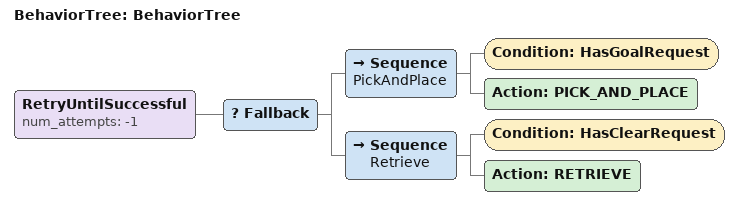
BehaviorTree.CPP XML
<?xml version="1.0"?>
<root main_tree_to_execute="BehaviorTree">
    <BehaviorTree ID="BehaviorTree">
        <RetryUntilSuccessful num_attempts="-1">
            <Fallback>
                <Sequence name="PickAndPlace">
                    <Condition ID="HasGoalRequest"/>
                    <Action ID="PICK_AND_PLACE"/>
                </Sequence>
                <Sequence name="Retrieve">
                    <Condition ID="HasClearRequest"/>
                    <Action ID="RETRIEVE"/>
                </Sequence>
            </Fallback>
        </RetryUntilSuccessful>
    </BehaviorTree>
</root>
